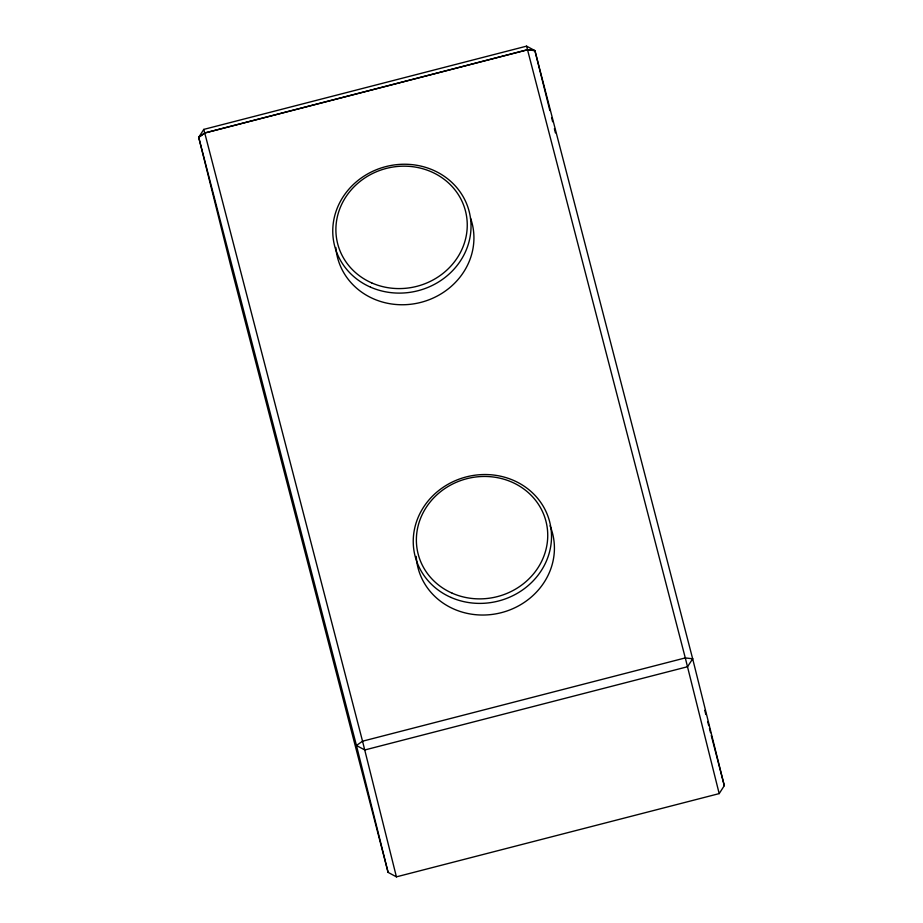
<?xml version="1.0" encoding="UTF-8"?>
<svg xmlns="http://www.w3.org/2000/svg" width="923" height="923" viewBox="0 0 923 923"><rect width="100%" height="100%" fill="white"/><g stroke="black" fill="none" stroke-linecap="round" stroke-linejoin="round"><path stroke-width="1.38" d="M388.087 872.373L356.451 745.496L198.699 137.331L203.81 129.393L526.583 46.15L534.913 50.627L692.665 658.791L724.301 785.669L719.19 793.607L396.417 876.85L388.087 872.373L230.335 264.209L198.699 137.331L204.779 132.993L527.541 49.75L534.913 50.627L549.866 110.575M198.699 137.331L204.779 133.004L527.541 49.761L534.913 50.627M526.583 46.15L685.293 657.914L719.19 793.607M203.81 129.393L362.543 741.204L396.417 876.85M704.768 710.341L705.853 714.529M707.653 721.509L708.749 725.686M709.464 728.478L710.548 732.666M711.275 735.458L724.301 785.669M551.596 117.544L552.646 121.732M554.377 128.701L555.427 132.889M470.545 218.116A69.444 64.114 -14 0 1 418.131 303.032A69.444 64.114 -14 0 1 335.834 247.491M550.05 525.798A69.444 64.114 -14 0 1 499.355 613.149A69.444 64.114 -14 0 1 416.227 556.384M692.665 658.791L687.554 666.729L364.781 749.972L356.451 745.496L362.543 741.204L685.293 657.914L692.665 658.791M371.75 282.923A65.971 60.906 -14 0 0 467.165 221.878A65.971 60.906 -14 0 0 365.785 177.331A65.971 60.906 -14 0 0 371.75 282.923M370.504 287.145A69.444 64.114 -14 0 0 470.938 222.881A69.444 64.114 -14 0 0 364.227 175.993A69.444 64.114 -14 0 0 370.504 287.145M450.989 597.435A69.444 64.114 -14 0 0 551.423 533.171A69.444 64.114 -14 0 0 444.713 486.283A69.444 64.114 -14 0 0 450.989 597.435M452.235 593.212A65.971 60.906 -14 0 0 547.651 532.167A65.971 60.906 -14 0 0 446.271 487.621A65.971 60.906 -14 0 0 452.235 593.212"/></g></svg>
